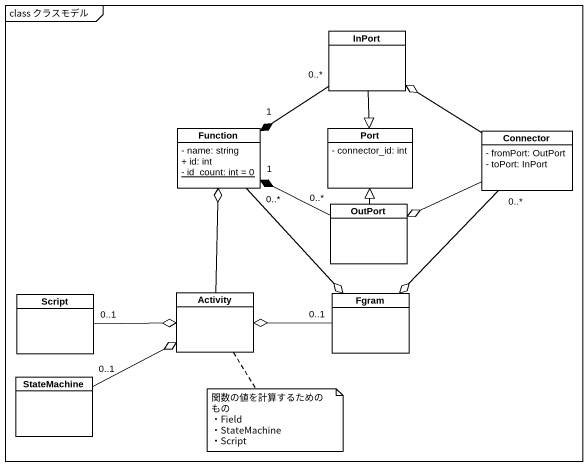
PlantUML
@startuml
mainframe class クラスモデル
hide circle
hide empty members
skinparam classAttributeIconSize 0
class InPort
class Function {
  - name: string
  + id: int
  {static} - id_count: int = 0
}
class "Port" as Port_ {
  - connector_id: int
}
class Connector {
  - fromPort: OutPort
  - toPort: InPort
}
class OutPort
class Script
class Activity
class Fgram
class StateMachine
InPort "0..*" --* "1" Function
InPort --|> Port_
Function "0..*" --o Fgram
Connector -up-o InPort
Connector -left-o OutPort
Connector "0..*" --o Fgram
OutPort "0..*" -left-* "1" Function
OutPort -up-|> Port_
Script "0..1" -right-o Activity
Activity -up-o Function
Fgram "0..1" -left-o Activity
StateMachine "0..1" -right-o Activity
note bottom of Activity
  関数の値を計算するためのもの
  ・Field
  ・StateMachine
  ・Script
end note
@enduml
